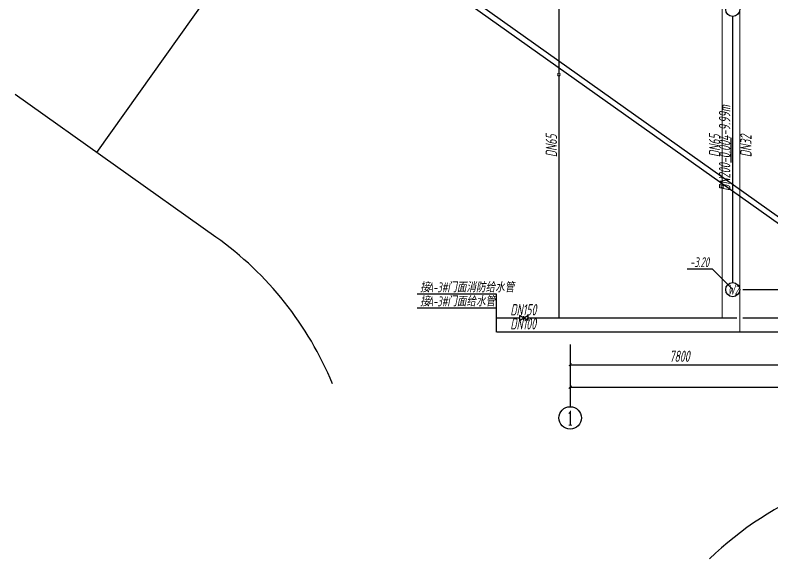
# Model space of a CAD drawing. Header units: millimetres. Extents: x 431368 to 504968, y -86454 to -30681.
# Drawn here: x 431368 to 458347, y -86303 to -66919 of the extents above; entities that cross this region are included whole.
import ezdxf
from ezdxf.enums import TextEntityAlignment as Align

# ---------------------------------------------------------------- set-up
doc = ezdxf.new("R2010")
doc.units = ezdxf.units.MM
doc.header["$LTSCALE"] = 1000
doc.header["$MEASUREMENT"] = 0
doc.linetypes.add('DASH', pattern=[0.35, 0.25, -0.1])
doc.layers.get('0').update_dxf_attribs({"linetype": 'CONTINUOUS'})
doc.layers.get('Defpoints').update_dxf_attribs({"linetype": 'CONTINUOUS'})
for name, color, linetype in [('AXIS', 3, 'CONTINUOUS'), ('AXIS_TEXT', 7, 'CONTINUOUS'), ('PIPE-污水', 2, 'DASH'), ('PIPE-消防', 1, 'TG_X'), ('PIPE-给水', 3, 'TG_J'), ('ROAD', 8, 'CONTINUOUS'), ('TEXT_污水', 7, 'CONTINUOUS'), ('TWT_LEAD', 3, 'CONTINUOUS'), ('TWT_SYMB', 3, 'CONTINUOUS'), ('TWT_TEXT', 7, 'CONTINUOUS'), ('VALVE_消防', 7, 'CONTINUOUS'), ('WELL_污水', 2, 'CONTINUOUS')]:
    doc.layers.add(name, color=color, linetype=linetype)
doc.styles.add('_TCH_AXIS', font='COMPLEX', dxfattribs={"bigfont": 'GBCBIG'})
doc.styles.add('COMPLEX', font='COMPLEX')
doc.styles.add('FS-TEXT', font='gbeitc.shx', dxfattribs={"width": 0.75, "height": 600, "bigfont": 'hztxt.shx'})
doc.styles.add('FS-TEXT_T3', font='gbeitc.shx', dxfattribs={"width": 0.75, "bigfont": 'hztxt.shx'})
doc.styles.add('TG_LINETYPE', font='SIMPLEX', dxfattribs={"width": 0.8, "height": 3, "bigfont": 'HZTXT'})
doc.linetypes.add('TG_J', pattern='A,2,-0.3,["J",TG_LINETYPE,S=0.1,R=0,X=-0.23,Y=-0.15],0', length=2.3)
doc.linetypes.add('TG_X', pattern='A,2,-0.3,["X",TG_LINETYPE,S=0.1,R=0,X=-0.23,Y=-0.15],0', length=2.3)
doc.linetypes.add('TG_X1', pattern='A,2,-0.6,["X1",TG_LINETYPE,S=0.1,R=0,X=-0.52,Y=-0.15],0', length=2.6)
doc.dimstyles.new('_TCH_ARCH&&100', dxfattribs={"dimtxt": 400, "dimasz": 100, "dimexe": 250, "dimexo": 300, "dimgap": 100, "dimtad": 1, "dimdec": 0, "dimzin": 0, "dimdsep": 46, "dimtxsty": 'FS-TEXT_T3', "dimblk": 'ARCHTICK', "dimcen": 0.09, "dimclrt": 7, "dimazin": 2, "dimtfac": 1, "dimtdec": 0, "dimtix": 1, "dimtmove": 2, "dimatfit": 3, "dimfxl": 1, "dimtolj": 1, "dimtzin": 0, "dimarcsym": 0})

# ---------------------------------------------------------------- blocks, each defined once
blk = doc.blocks.new('_AXISO')
blk.add_circle((0, 0), 0.5)
at = {"layer": 'AXIS_TEXT', "style": 'COMPLEX', "width": 1.041667}
blk.add_attdef('A', text='', height=0.56, dxfattribs=at).set_placement((-0.25, -0.28), (0.25, -0.28), align=Align.FIT)
blk = doc.blocks.new('_ArchTick')
at = {"color": 0, "linetype": 'ByBlock', "const_width": 0.4}
blk.add_lwpolyline([(-0.5, -0.5), (0.5, 0.5)], dxfattribs=at)
blk = doc.blocks.new('*D37')
at = {"layer": 'AXIS', "color": 0, "lineweight": -2, "transparency": 16777216}
for p, q in [((451155, -78964), (451155, -80430)), ((490555, -78964), (490555, -80430)), ((451155, -80180), (490555, -80180))]:
    blk.add_line(p, q, dxfattribs=at)
at = {"layer": 'Defpoints', "color": 0, "transparency": 16777216}
for p in [(451155, -78664), (490555, -78664), (490555, -80180)]:
    blk.add_point(p, dxfattribs=at)
at = {"layer": 'AXIS', "color": 0, "lineweight": -2, "transparency": 16777216, "xscale": 100, "yscale": 100, "zscale": 100, "rotation": 180}
blk.add_blockref('_ArchTick', (451155, -80180), dxfattribs=at)
at = {"layer": 'AXIS', "color": 0, "lineweight": -2, "transparency": 16777216, "xscale": 100, "yscale": 100, "zscale": 100}
blk.add_blockref('_ArchTick', (490555, -80180), dxfattribs=at)
at = {"layer": 'AXIS', "color": 7, "transparency": 16777216, "insert": (470855, -79880), "char_height": 400, "attachment_point": 5, "style": 'FS-TEXT_T3'}
blk.add_mtext('\\A1;39400', dxfattribs=at)
blk = doc.blocks.new('*D38')
at = {"layer": 'AXIS', "color": 0, "lineweight": -2, "transparency": 16777216}
for p, q in [((451155, -78964), (451155, -79630)), ((458955, -78964), (458955, -79630)), ((451155, -79380), (458955, -79380))]:
    blk.add_line(p, q, dxfattribs=at)
at = {"layer": 'Defpoints', "color": 0, "transparency": 16777216}
for p in [(451155, -78664), (458955, -78664), (458955, -79380)]:
    blk.add_point(p, dxfattribs=at)
at = {"layer": 'AXIS', "color": 0, "lineweight": -2, "transparency": 16777216, "xscale": 100, "yscale": 100, "zscale": 100, "rotation": 180}
blk.add_blockref('_ArchTick', (451155, -79380), dxfattribs=at)
at = {"layer": 'AXIS', "color": 0, "lineweight": -2, "transparency": 16777216, "xscale": 100, "yscale": 100, "zscale": 100}
blk.add_blockref('_ArchTick', (458955, -79380), dxfattribs=at)
at = {"layer": 'AXIS', "color": 7, "transparency": 16777216, "insert": (455055, -79080), "char_height": 400, "attachment_point": 5, "style": 'FS-TEXT_T3'}
blk.add_mtext('\\A1;7800', dxfattribs=at)
blk = doc.blocks.new('$VALVE$00000296')
for points in [[(-125, 72), (-125, -72), (125, 72), (125, -72), (-125, 72)], [(0, 60), (0, -64)]]:
    blk.add_lwpolyline(points)
for p in [(-125, 0), (125, 0)]:
    blk.add_point(p)
blk = doc.blocks.new('$TWTSYS$00000187')
blk.add_circle((0, 0, 0), 0.5)

msp = doc.modelspace()

# ---------------------------------------------------------------- hatches: boundary and pattern name
at = {"layer": 'TWT_SYMB'}
msp.add_hatch(color=256, dxfattribs=at).paths.add_polyline_path([(456888.3, -72174.8), (456888.3, -71874.8), (456848.3, -71874.8)])

# ---------------------------------------------------------------- linework, layer by layer
at = {"layer": 'AXIS'}
msp.add_line((451154.9, -78663.8), (451154.9, -80879.6), dxfattribs=at)
at = {"layer": 'PIPE-污水', "linetype": 'DASH', "const_width": 45}
for points in [[(456949.9, -66967.9), (456949.9, -76456)], [(457304.9, -76706), (459474.9, -76706)]]:
    msp.add_lwpolyline(points, dxfattribs=at)
at = {"layer": 'PIPE-消防', "linetype": 'TG_X1', "ltscale": 0.6, "const_width": 45}
for points in [[(450754.9, -69031.7), (450754.9, -52687.9)], [(456574.9, -73027.4), (456574.9, -55437.9)], [(450754.9, -77717.9), (450754.9, -69081.7)], [(456574.9, -77717.9), (456574.9, -73077.4)], [(448534.6, -77717.9), (449347.6, -77717.9)], [(449647.6, -77717.9), (450754.9, -77717.9)], [(450754.9, -77717.9), (456574.9, -77717.9)], [(456574.9, -77717.9), (457104.9, -77717.9)], [(457304.9, -77717.9), (459574.9, -77717.9)]]:
    msp.add_lwpolyline(points, dxfattribs=at)
at = {"layer": 'PIPE-消防', "linetype": 'Continuous'}
for centre in [(450754.9, -69031.7), (456574.9, -73027.4)]:
    msp.add_arc(centre, 50, 135, 45, dxfattribs=at)
at = {"layer": 'PIPE-给水', "linetype": 'TG_J', "ltscale": 0.6, "const_width": 45}
for points in [[(457204.9, -78217.9), (457204.9, -51037.9)], [(448534.6, -78217.9), (457204.9, -78217.9)], [(457204.9, -78217.9), (484504.9, -78217.9)]]:
    msp.add_lwpolyline(points, dxfattribs=at)
at = {"layer": 'ROAD', "linetype": 'ByBlock'}
for p, q in [((459060.6, -74706.4), (431367.5, -55020.9)), ((459176.5, -74543.4), (431483.4, -54857.9)), ((434278.9, -71813.3), (438336.8, -66109.5)), ((438528.8, -74834.3), (431367.5, -69743.8))]:
    msp.add_line(p, q, dxfattribs=at)
for centre, start, end in [((431576.2, -84615), 22.2914, 54.59313), ((464471.4, -94925.7), 90, 134.066)]:
    msp.add_arc(centre, 12000, start, end, dxfattribs=at)
at = {"layer": 'TWT_LEAD'}
for p, q in [((456227.2, -75972.1), (455321.9, -75972.1)), ((456949.9, -76706), (456227.2, -75972.1)), ((448534.6, -76868.8), (445697.6, -76868.8)), ((448534.6, -77717.9), (448534.6, -76868.8)), ((448534.6, -77368.8), (445697.6, -77368.8)), ((448534.6, -78217.9), (448534.6, -77368.8))]:
    msp.add_line(p, q, dxfattribs=at)
at = {"layer": 'TWT_SYMB'}
msp.add_lwpolyline([(456888.3, -71299.1), (456888.3, -72174.8)], dxfattribs=at)

# ---------------------------------------------------------------- block references
at = {"layer": 'AXIS'}
ref = msp.add_blockref('_AXISO', (451154.9, -81279.6), dxfattribs=dict(at, xscale=800, yscale=800, zscale=800))
ref.add_attrib('A', '1', dxfattribs={"layer": 'AXIS_TEXT', "height": 514.7, "style": '_TCH_AXIS'}).set_placement((451044.6, -81536.9), (451265.2, -81536.9), align=Align.FIT)
at = {"layer": 'VALVE_消防', "xscale": 1.2, "yscale": 1.2, "zscale": 1.2}
msp.add_blockref('$VALVE$00000296', (449497.6, -77717.9), dxfattribs=at)
at = {"layer": 'WELL_污水', "xscale": 500, "yscale": 500, "zscale": 500, "rotation": 270}
for p in [(456949.9, -66717.9), (456949.9, -76706)]:
    msp.add_blockref('$TWTSYS$00000187', p, dxfattribs=at)

# ---------------------------------------------------------------- texts
at = {"layer": 'TEXT_污水', "linetype": 'DASH', "style": 'FS-TEXT', "width": 0.75}
msp.add_text('DN200-0.004-9.99m', height=410, rotation=90, dxfattribs=at).set_placement((456867.1, -73191.8))
at = {"layer": 'TEXT_污水', "style": 'FS-TEXT', "width": 0.75}
msp.add_text('W2', height=350, dxfattribs=at).set_placement((456772.2, -76881))
at = {"layer": 'TWT_TEXT', "style": 'FS-TEXT', "width": 0.75}
for s, p in [('DN65', (450685.3, -71982.2)), ('DN65', (456505.3, -71982.2)), ('DN32', (457621.7, -71982.2))]:
    msp.add_text(s, height=400, rotation=90, dxfattribs=at).set_placement(p)
for s, height, p in [('-3.20', 350, (455426.9, -75902.1)), ('接', 350, (445802.6, -76798.8)), ('A-3#', 350, (446065.1, -76798.8)), ('门面消防给水管', 350, (446770.6, -76798.8)), ('接', 350, (445802.6, -77298.8)), ('A-3#', 350, (446065.1, -77298.8)), ('门面给水管', 350, (446770.6, -77298.8)), ('DN150', 400, (449021.8, -77622.3)), ('DN100', 400, (449021.8, -78122.3))]:
    msp.add_text(s, height=height, dxfattribs=at).set_placement(p)

# ---------------------------------------------------------------- dimensions: what is measured, and where the dimension line sits
at = {"layer": 'AXIS'}
for p2, distance, picture, middle in [((490554.9, -78663.8), -1515.7, '*D37', (470854.9, -79879.6)), ((458954.9, -78663.8), -715.7, '*D38', (455054.9, -79079.6))]:
    dim = msp.add_aligned_dim(p1=(451154.9, -78663.8), p2=p2, distance=distance, dimstyle='_TCH_ARCH&&100', dxfattribs=at)
    dim.commit()
    dim.dimension.update_dxf_attribs({"geometry": picture, "text_midpoint": middle})

doc.saveas('drawing.dxf')
